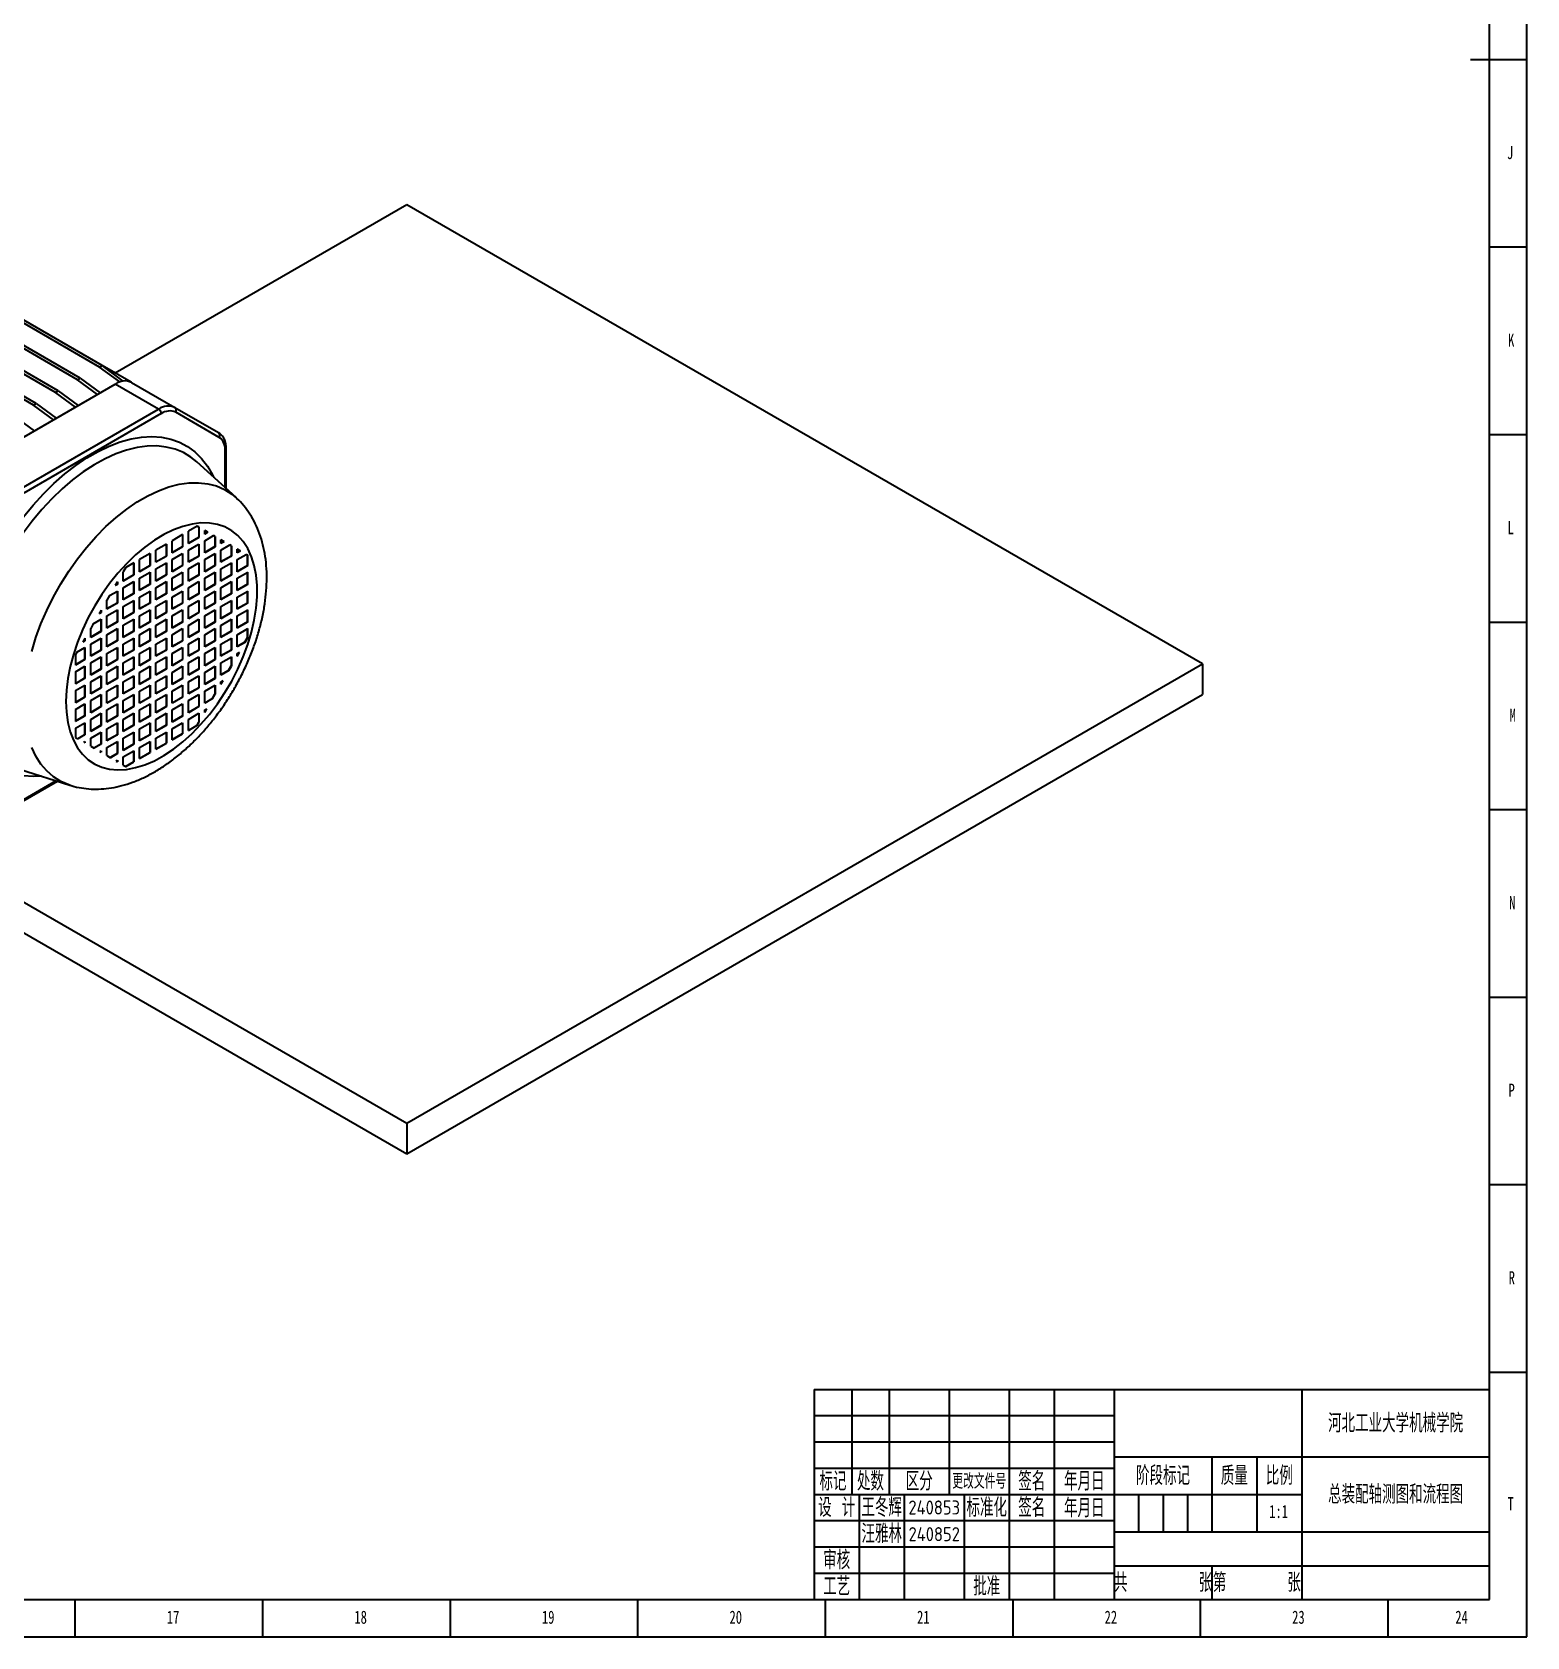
# Model space of a CAD drawing. Header units: millimetres. Extents: x 0 to 1189, y 0 to 841.
# Drawn here: x 790.5 to 1189, y 0 to 427.9 of the extents above; entities that cross this region are included whole.
import ezdxf

# ---------------------------------------------------------------- set-up
doc = ezdxf.new("R2010")
doc.units = ezdxf.units.MM
for name, color, linetype in [('10', 7, 'Continuous'), ('5', 7, 'Continuous'), ('SLD-0', 7, 'Continuous')]:
    doc.layers.add(name, color=color, linetype=linetype)
doc.styles.add('CFST', font='gbenor.shx', dxfattribs={"height": 5, "bigfont": 'gbcbig.shx'})
doc.styles.add('SLDTEXTSTYLE5', font='TXT', dxfattribs={"width": 0.7})

msp = doc.modelspace()

# ---------------------------------------------------------------- linework, layer by layer
at = {"color": 7, "linetype": 'Continuous', "lineweight": 25}
for p, q in [((890.43, 381.86), (812.67, 336.97)), ((1102.56, 259.4), (890.43, 381.86)), ((802.63, 335.18), (767.93, 355.21)), ((803.34, 335.59), (768.64, 355.62)), ((808.49, 338.56), (773.79, 358.59)), ((809.2, 338.97), (774.3, 359.12)), ((796.76, 331.79), (762.07, 351.82)), ((797.48, 332.21), (762.78, 352.24)), ((790.9, 328.41), (756.2, 348.44)), ((791.62, 328.82), (756.92, 348.85)), ((808.49, 338.56), (809.2, 338.97)), ((813.86, 334.59), (808.49, 338.56)), ((814.81, 334.83), (809.2, 338.97)), ((816.91, 334.52), (809.22, 338.96)), ((776, 312.87), (812.68, 334.04)), ((802.63, 335.18), (803.34, 335.59)), ((807.9, 331.28), (802.63, 335.18)), ((803.34, 335.59), (808.61, 331.69)), ((824.24, 327.36), (812.68, 334.04)), ((817.01, 334.47), (828.57, 327.79)), ((796.76, 331.79), (797.48, 332.21)), ((802.03, 327.89), (796.76, 331.79)), ((797.48, 332.21), (802.75, 328.31)), ((785.76, 325.44), (791.03, 321.54)), ((787.57, 306.19), (824.24, 327.36)), ((824.95, 326.14), (788.28, 304.97)), ((790.9, 328.41), (791.62, 328.82)), ((796.17, 324.51), (790.9, 328.41)), ((791.62, 328.82), (796.89, 324.92)), ((828.57, 327.79), (840.17, 321.09)), ((840.38, 319.82), (828.78, 326.52)), ((842.26, 306.12), (842.26, 316.72)), ((844.86, 303.75), (834.39, 313.28)), ((841.97, 306.39), (841.97, 316.31)), ((834.54, 296.14), (832.17, 294.78)), ((834.98, 295.89), (834.54, 296.14)), ((834.91, 295.93), (834.54, 296.14)), ((834.91, 295.93), (834.91, 293.19)), ((834.98, 295.89), (834.91, 295.93)), ((834.98, 295.89), (834.98, 293.15)), ((826.3, 291.38), (823.49, 289.76)), ((826.22, 291.34), (826.22, 288.18)), ((826.3, 291.38), (826.3, 288.14)), ((830.64, 293.89), (827.83, 292.27)), ((827.83, 289.02), (827.83, 292.27)), ((830.57, 293.85), (830.57, 290.69)), ((830.64, 293.89), (830.64, 290.65)), ((832.17, 291.53), (832.17, 294.78)), ((832.17, 291.61), (834.91, 293.19)), ((834.98, 293.15), (832.17, 291.53)), ((832.17, 289.76), (834.98, 291.38)), ((834.91, 293.19), (834.98, 293.15)), ((834.91, 291.34), (834.91, 288.18)), ((834.98, 291.38), (834.98, 288.14)), ((837.35, 294.52), (836.51, 295.01)), ((836.51, 294.04), (836.51, 295.01)), ((837.28, 294.56), (836.51, 295.01)), ((836.51, 294.12), (837.28, 294.56)), ((837.35, 294.52), (836.51, 294.04)), ((836.51, 292.27), (838.88, 293.64)), ((836.51, 289.02), (836.51, 292.27)), ((837.35, 294.52), (837.28, 294.56)), ((839.32, 293.38), (838.88, 293.64)), ((839.25, 293.42), (838.88, 293.64)), ((839.25, 293.42), (839.25, 290.69)), ((839.32, 293.38), (839.25, 293.42)), ((839.32, 293.38), (839.32, 290.65)), ((841.69, 292.01), (840.86, 292.5)), ((840.86, 291.53), (840.86, 292.5)), ((841.62, 292.06), (840.86, 292.5)), ((841.62, 292.06), (840.86, 291.61)), ((841.69, 292.01), (840.86, 291.53)), ((840.86, 289.76), (843.23, 291.13)), ((841.69, 292.01), (841.62, 292.06)), ((843.67, 290.88), (843.23, 291.13)), ((843.59, 290.92), (843.23, 291.13)), ((821.95, 288.88), (819.14, 287.26)), ((819.14, 284.01), (819.14, 287.26)), ((821.88, 288.84), (821.88, 285.67)), ((821.95, 288.88), (821.95, 285.63)), ((823.49, 286.52), (823.49, 289.76)), ((823.49, 286.6), (826.22, 288.18)), ((826.3, 288.14), (823.49, 286.52)), ((826.22, 288.18), (826.3, 288.14)), ((827.83, 289.11), (830.57, 290.69)), ((830.64, 290.65), (827.83, 289.02)), ((827.83, 287.26), (830.64, 288.88)), ((827.83, 284.01), (827.83, 287.26)), ((830.57, 290.69), (830.64, 290.65)), ((830.57, 288.84), (830.57, 285.67)), ((830.64, 288.88), (830.64, 285.63)), ((832.17, 286.52), (832.17, 289.76)), ((834.91, 288.18), (832.17, 286.6)), ((834.98, 288.14), (832.17, 286.52)), ((834.91, 288.18), (834.98, 288.14)), ((839.25, 290.69), (836.51, 289.11)), ((839.32, 290.65), (836.51, 289.02)), ((836.51, 287.25), (839.32, 288.88)), ((836.51, 284.01), (836.51, 287.25)), ((839.25, 290.69), (839.32, 290.65)), ((839.25, 288.84), (839.25, 285.67)), ((839.32, 288.88), (839.32, 285.63)), ((840.86, 286.52), (840.86, 289.76)), ((843.59, 288.18), (840.86, 286.6)), ((843.67, 288.14), (840.86, 286.52)), ((843.59, 290.92), (843.59, 288.18)), ((843.67, 290.88), (843.59, 290.92)), ((843.59, 288.18), (843.67, 288.14)), ((843.67, 290.88), (843.67, 288.14)), ((846.04, 289.51), (845.2, 289.99)), ((845.2, 289.02), (845.2, 289.99)), ((845.97, 289.55), (845.2, 289.99)), ((845.97, 289.55), (845.2, 289.1)), ((846.04, 289.51), (845.2, 289.02)), ((845.2, 287.25), (847.57, 288.62)), ((845.2, 284.01), (845.2, 287.25)), ((846.04, 289.51), (845.97, 289.55)), ((848.01, 288.37), (847.57, 288.62)), ((847.94, 288.41), (847.57, 288.62)), ((847.94, 285.67), (847.94, 288.41)), ((847.94, 288.41), (848.01, 288.37)), ((848.01, 285.63), (848.01, 288.37)), ((815.5, 285.15), (814.8, 283.95)), ((814.8, 281.5), (814.8, 283.95)), ((814.8, 281.59), (817.54, 283.17)), ((817.61, 283.13), (814.8, 281.5)), ((817.61, 286.37), (815.5, 285.15)), ((817.54, 286.33), (817.54, 283.17)), ((817.54, 283.17), (817.61, 283.13)), ((817.61, 286.37), (817.61, 283.13)), ((819.14, 284.09), (821.88, 285.67)), ((821.95, 285.63), (819.14, 284.01)), ((819.14, 282.24), (821.95, 283.86)), ((821.88, 285.67), (821.95, 285.63)), ((821.88, 283.82), (821.88, 280.66)), ((821.95, 283.86), (821.95, 280.62)), ((823.49, 284.75), (826.3, 286.37)), ((823.49, 281.5), (823.49, 284.75)), ((826.22, 283.17), (823.49, 281.59)), ((826.3, 283.13), (823.49, 281.5)), ((826.22, 286.33), (826.22, 283.17)), ((826.22, 283.17), (826.3, 283.13)), ((826.3, 286.37), (826.3, 283.13)), ((830.57, 285.67), (827.83, 284.09)), ((830.64, 285.63), (827.83, 284.01)), ((827.83, 282.24), (830.64, 283.86)), ((830.57, 285.67), (830.64, 285.63)), ((830.57, 283.82), (830.57, 280.66)), ((830.64, 283.86), (830.64, 280.62)), ((832.17, 284.75), (834.98, 286.37)), ((832.17, 281.5), (832.17, 284.75)), ((834.91, 283.17), (832.17, 281.58)), ((834.98, 283.12), (832.17, 281.5)), ((834.91, 286.33), (834.91, 283.17)), ((834.91, 283.17), (834.98, 283.12)), ((834.98, 286.37), (834.98, 283.12)), ((839.25, 285.67), (836.51, 284.09)), ((839.32, 285.63), (836.51, 284.01)), ((836.51, 282.24), (839.32, 283.86)), ((839.25, 285.67), (839.32, 285.63)), ((839.25, 283.82), (839.25, 280.66)), ((839.32, 283.86), (839.32, 280.62)), ((840.86, 284.75), (843.67, 286.37)), ((840.86, 281.5), (840.86, 284.75)), ((843.59, 283.16), (840.86, 281.58)), ((843.67, 283.12), (840.86, 281.5)), ((843.59, 286.33), (843.59, 283.16)), ((843.59, 283.16), (843.67, 283.12)), ((843.67, 286.37), (843.67, 283.12)), ((847.94, 285.67), (845.2, 284.09)), ((848.01, 285.63), (845.2, 284.01)), ((845.2, 282.24), (848.01, 283.86)), ((848.01, 285.63), (847.94, 285.67)), ((847.94, 280.66), (847.94, 283.82)), ((848.01, 280.62), (848.01, 283.86)), ((811.15, 277.63), (813.27, 278.85)), ((813.27, 281.29), (812.69, 280.28)), ((813.27, 280.62), (812.69, 280.28)), ((812.76, 280.41), (813.2, 280.66)), ((813.2, 281.17), (813.2, 280.66)), ((813.2, 280.66), (813.27, 280.62)), ((813.2, 278.81), (813.2, 275.65)), ((813.27, 281.29), (813.27, 280.62)), ((813.27, 278.85), (813.27, 275.6)), ((814.8, 279.73), (817.61, 281.36)), ((814.8, 276.49), (814.8, 279.73)), ((817.54, 278.15), (814.8, 276.57)), ((817.54, 281.32), (817.54, 278.15)), ((817.54, 278.15), (817.61, 278.11)), ((817.61, 281.36), (817.61, 278.11)), ((819.14, 279), (819.14, 282.24)), ((821.88, 280.66), (819.14, 279.08)), ((821.95, 280.62), (819.14, 279)), ((819.14, 277.23), (821.95, 278.85)), ((821.88, 280.66), (821.95, 280.62)), ((821.88, 278.81), (821.88, 275.64)), ((821.95, 278.85), (821.95, 275.6)), ((823.49, 279.73), (826.3, 281.36)), ((823.49, 276.49), (823.49, 279.73)), ((826.22, 278.15), (823.49, 276.57)), ((826.22, 281.31), (826.22, 278.15)), ((826.22, 278.15), (826.3, 278.11)), ((826.3, 281.36), (826.3, 278.11)), ((827.83, 279), (827.83, 282.24)), ((830.57, 280.66), (827.83, 279.08)), ((830.64, 280.62), (827.83, 279)), ((827.83, 277.23), (830.64, 278.85)), ((830.57, 280.66), (830.64, 280.62)), ((830.57, 278.81), (830.57, 275.64)), ((830.64, 278.85), (830.64, 275.6)), ((832.17, 279.73), (834.98, 281.35)), ((832.17, 276.49), (832.17, 279.73)), ((834.91, 278.15), (832.17, 276.57)), ((834.91, 281.31), (834.91, 278.15)), ((834.91, 278.15), (834.98, 278.11)), ((834.98, 281.35), (834.98, 278.11)), ((836.51, 278.99), (836.51, 282.24)), ((839.25, 280.66), (836.51, 279.08)), ((839.32, 280.62), (836.51, 278.99)), ((836.51, 277.23), (839.32, 278.85)), ((839.25, 280.66), (839.32, 280.62)), ((839.25, 278.81), (839.25, 275.64)), ((839.32, 278.85), (839.32, 275.6)), ((840.86, 279.73), (843.67, 281.35)), ((840.86, 276.49), (840.86, 279.73)), ((843.59, 278.15), (840.86, 276.57)), ((843.59, 281.31), (843.59, 278.15)), ((843.59, 278.15), (843.67, 278.11)), ((843.67, 281.35), (843.67, 278.11)), ((845.2, 278.99), (845.2, 282.24)), ((847.94, 280.66), (845.2, 279.08)), ((848.01, 280.62), (845.2, 278.99)), ((845.2, 277.22), (848.01, 278.85)), ((848.01, 280.62), (847.94, 280.66)), ((847.94, 275.64), (847.94, 278.81)), ((848.01, 275.6), (848.01, 278.85)), ((811.15, 277.63), (810.46, 276.42)), ((810.46, 273.98), (810.46, 276.42)), ((813.2, 275.65), (810.46, 274.06)), ((813.27, 275.6), (810.46, 273.98)), ((813.2, 275.65), (813.27, 275.6)), ((817.61, 278.11), (814.8, 276.49)), ((814.8, 274.72), (817.61, 276.34)), ((814.8, 271.48), (814.8, 274.72)), ((817.54, 276.3), (817.54, 273.14)), ((817.61, 276.34), (817.61, 273.1)), ((819.14, 273.98), (819.14, 277.23)), ((821.88, 275.64), (819.14, 274.06)), ((821.95, 275.6), (819.14, 273.98)), ((821.88, 275.64), (821.95, 275.6)), ((826.3, 278.11), (823.49, 276.49)), ((823.49, 274.72), (826.3, 276.34)), ((823.49, 271.47), (823.49, 274.72)), ((826.22, 276.3), (826.22, 273.14)), ((826.3, 276.34), (826.3, 273.1)), ((827.83, 273.98), (827.83, 277.23)), ((830.57, 275.64), (827.83, 274.06)), ((830.64, 275.6), (827.83, 273.98)), ((830.57, 275.64), (830.64, 275.6)), ((834.98, 278.11), (832.17, 276.49)), ((832.17, 274.72), (834.98, 276.34)), ((832.17, 271.47), (832.17, 274.72)), ((834.91, 276.3), (834.91, 273.14)), ((834.98, 276.34), (834.98, 273.1)), ((836.51, 273.98), (836.51, 277.23)), ((839.25, 275.64), (836.51, 274.06)), ((839.32, 275.6), (836.51, 273.98)), ((839.25, 275.64), (839.32, 275.6)), ((843.67, 278.11), (840.86, 276.49)), ((840.86, 274.72), (843.67, 276.34)), ((840.86, 271.47), (840.86, 274.72)), ((843.59, 276.3), (843.59, 273.14)), ((843.67, 276.34), (843.67, 273.09)), ((845.2, 273.98), (845.2, 277.22)), ((847.94, 275.64), (845.2, 274.06)), ((848.01, 275.6), (845.2, 273.98)), ((848.01, 275.6), (847.94, 275.64)), ((806.81, 270.11), (806.12, 268.9)), ((806.81, 270.11), (808.93, 271.33)), ((808.93, 273.77), (808.34, 272.76)), ((808.93, 273.1), (808.34, 272.76)), ((808.85, 273.14), (808.41, 272.88)), ((808.85, 273.65), (808.85, 273.14)), ((808.85, 273.14), (808.93, 273.1)), ((808.85, 271.29), (808.85, 268.12)), ((808.93, 273.77), (808.93, 273.1)), ((808.93, 271.33), (808.93, 268.08)), ((810.46, 272.21), (813.27, 273.84)), ((810.46, 268.97), (810.46, 272.21)), ((813.2, 270.63), (810.46, 269.05)), ((813.27, 270.59), (810.46, 268.97)), ((813.2, 273.79), (813.2, 270.63)), ((813.2, 270.63), (813.27, 270.59)), ((813.27, 273.84), (813.27, 270.59)), ((817.54, 273.14), (814.8, 271.56)), ((817.61, 273.1), (814.8, 271.48)), ((814.8, 269.71), (817.61, 271.33)), ((814.8, 266.46), (814.8, 269.71)), ((817.54, 273.14), (817.61, 273.1)), ((817.54, 271.29), (817.54, 268.12)), ((817.61, 271.33), (817.61, 268.08)), ((819.14, 272.21), (821.95, 273.83)), ((819.14, 268.97), (819.14, 272.21)), ((821.88, 270.63), (819.14, 269.05)), ((821.95, 270.59), (819.14, 268.97)), ((821.88, 273.79), (821.88, 270.63)), ((821.88, 270.63), (821.95, 270.59)), ((821.95, 273.83), (821.95, 270.59)), ((826.22, 273.14), (823.49, 271.56)), ((826.3, 273.1), (823.49, 271.47)), ((823.49, 269.7), (826.3, 271.33)), ((823.49, 266.46), (823.49, 269.7)), ((826.22, 273.14), (826.3, 273.1)), ((826.22, 271.29), (826.22, 268.12)), ((826.3, 271.33), (826.3, 268.08)), ((827.83, 272.21), (830.64, 273.83)), ((827.83, 268.97), (827.83, 272.21)), ((830.57, 270.63), (827.83, 269.05)), ((830.64, 270.59), (827.83, 268.97)), ((830.57, 273.79), (830.57, 270.63)), ((830.57, 270.63), (830.64, 270.59)), ((830.64, 273.83), (830.64, 270.59)), ((834.91, 273.14), (832.17, 271.56)), ((834.98, 273.1), (832.17, 271.47)), ((832.17, 269.7), (834.98, 271.33)), ((832.17, 266.46), (832.17, 269.7)), ((834.91, 273.14), (834.98, 273.1)), ((834.91, 271.28), (834.91, 268.12)), ((834.98, 271.33), (834.98, 268.08)), ((836.51, 272.21), (839.32, 273.83)), ((836.51, 268.97), (836.51, 272.21)), ((839.25, 270.63), (836.51, 269.05)), ((839.32, 270.59), (836.51, 268.97)), ((839.25, 273.79), (839.25, 270.63)), ((839.25, 270.63), (839.32, 270.59)), ((839.32, 273.83), (839.32, 270.59)), ((843.59, 273.14), (840.86, 271.55)), ((843.67, 273.09), (840.86, 271.47)), ((840.86, 269.7), (843.67, 271.32)), ((840.86, 266.46), (840.86, 269.7)), ((843.59, 273.14), (843.67, 273.09)), ((843.59, 271.28), (843.59, 268.12)), ((843.67, 271.32), (843.67, 268.08)), ((845.2, 272.21), (848.01, 273.83)), ((845.2, 268.96), (845.2, 272.21)), ((847.94, 270.63), (845.2, 269.05)), ((848.01, 270.59), (845.2, 268.96)), ((847.94, 270.63), (847.94, 273.79)), ((848.01, 270.59), (847.94, 270.63)), ((848.01, 270.59), (848.01, 273.83)), ((804.58, 266.25), (804, 265.24)), ((804.58, 265.58), (804, 265.24)), ((804.51, 265.62), (804.07, 265.36)), ((804.51, 266.13), (804.51, 265.62)), ((804.51, 265.62), (804.58, 265.58)), ((804.58, 266.25), (804.58, 265.58)), ((806.12, 266.46), (806.12, 268.9)), ((808.85, 268.12), (806.12, 266.54)), ((808.93, 268.08), (806.12, 266.46)), ((806.12, 264.69), (808.93, 266.31)), ((808.85, 268.12), (808.93, 268.08)), ((808.85, 266.27), (808.85, 263.11)), ((808.93, 266.31), (808.93, 263.07)), ((810.46, 267.2), (813.27, 268.82)), ((810.46, 263.95), (810.46, 267.2)), ((813.2, 265.62), (810.46, 264.04)), ((813.27, 265.58), (810.46, 263.95)), ((813.2, 268.78), (813.2, 265.62)), ((813.2, 265.62), (813.27, 265.58)), ((813.27, 268.82), (813.27, 265.58)), ((817.54, 268.12), (814.8, 266.54)), ((817.61, 268.08), (814.8, 266.46)), ((814.8, 264.69), (817.61, 266.31)), ((817.54, 268.12), (817.61, 268.08)), ((817.54, 266.27), (817.54, 263.11)), ((817.61, 266.31), (817.61, 263.07)), ((819.14, 267.2), (821.95, 268.82)), ((819.14, 263.95), (819.14, 267.2)), ((821.88, 265.62), (819.14, 264.03)), ((821.95, 265.57), (819.14, 263.95)), ((821.88, 268.78), (821.88, 265.62)), ((821.88, 265.62), (821.95, 265.57)), ((821.95, 268.82), (821.95, 265.57)), ((826.22, 268.12), (823.49, 266.54)), ((826.3, 268.08), (823.49, 266.46)), ((823.49, 264.69), (826.3, 266.31)), ((826.22, 268.12), (826.3, 268.08)), ((826.22, 266.27), (826.22, 263.11)), ((826.3, 266.31), (826.3, 263.07)), ((827.83, 267.2), (830.64, 268.82)), ((827.83, 263.95), (827.83, 267.2)), ((830.57, 265.61), (827.83, 264.03)), ((830.64, 265.57), (827.83, 263.95)), ((830.57, 268.78), (830.57, 265.61)), ((830.57, 265.61), (830.64, 265.57)), ((830.64, 268.82), (830.64, 265.57)), ((834.91, 268.12), (832.17, 266.54)), ((834.98, 268.08), (832.17, 266.46)), ((832.17, 264.69), (834.98, 266.31)), ((834.91, 268.12), (834.98, 268.08)), ((834.91, 266.27), (834.91, 263.11)), ((834.98, 266.31), (834.98, 263.07)), ((836.51, 267.2), (839.32, 268.82)), ((836.51, 263.95), (836.51, 267.2)), ((839.25, 265.61), (836.51, 264.03)), ((839.32, 265.57), (836.51, 263.95)), ((839.25, 268.78), (839.25, 265.61)), ((839.25, 265.61), (839.32, 265.57)), ((839.32, 268.82), (839.32, 265.57)), ((843.59, 268.12), (840.86, 266.54)), ((843.67, 268.08), (840.86, 266.46)), ((840.86, 264.69), (843.67, 266.31)), ((843.59, 268.12), (843.67, 268.08)), ((843.59, 266.27), (843.59, 263.11)), ((843.67, 266.31), (843.67, 263.07)), ((845.2, 267.2), (848.01, 268.82)), ((845.2, 263.95), (845.2, 267.2)), ((847.24, 265.21), (847.94, 266.42)), ((847.31, 265.17), (848.01, 266.37)), ((847.94, 266.42), (847.94, 268.78)), ((847.94, 266.42), (848.01, 266.37)), ((848.01, 266.37), (848.01, 268.82)), ((802.47, 262.59), (802.03, 261.82)), ((802.03, 261.82), (802.03, 259.09)), ((802.47, 262.59), (804.58, 263.81)), ((804.51, 263.77), (804.51, 260.6)), ((804.58, 263.81), (804.58, 260.56)), ((806.12, 261.45), (806.12, 264.69)), ((808.85, 263.11), (806.12, 261.53)), ((808.93, 263.07), (806.12, 261.45)), ((806.12, 259.68), (808.93, 261.3)), ((808.85, 263.11), (808.93, 263.07)), ((808.85, 261.26), (808.85, 258.1)), ((808.93, 261.3), (808.93, 258.05)), ((810.46, 262.18), (813.27, 263.81)), ((810.46, 258.94), (810.46, 262.18)), ((813.2, 263.77), (813.2, 260.6)), ((813.27, 263.81), (813.27, 260.56)), ((814.8, 261.45), (814.8, 264.69)), ((817.54, 263.11), (814.8, 261.53)), ((817.61, 263.07), (814.8, 261.45)), ((814.8, 259.68), (817.61, 261.3)), ((817.54, 263.11), (817.61, 263.07)), ((817.54, 261.26), (817.54, 258.09)), ((817.61, 261.3), (817.61, 258.05)), ((819.14, 262.18), (821.95, 263.81)), ((819.14, 258.94), (819.14, 262.18)), ((821.88, 263.76), (821.88, 260.6)), ((821.95, 263.81), (821.95, 260.56)), ((823.49, 261.45), (823.49, 264.69)), ((826.22, 263.11), (823.49, 261.53)), ((826.3, 263.07), (823.49, 261.45)), ((823.49, 259.68), (826.3, 261.3)), ((826.22, 263.11), (826.3, 263.07)), ((826.22, 261.26), (826.22, 258.09)), ((826.3, 261.3), (826.3, 258.05)), ((827.83, 262.18), (830.64, 263.8)), ((827.83, 258.94), (827.83, 262.18)), ((830.57, 263.76), (830.57, 260.6)), ((830.64, 263.8), (830.64, 260.56)), ((832.17, 261.44), (832.17, 264.69)), ((834.91, 263.11), (832.17, 261.53)), ((834.98, 263.07), (832.17, 261.44)), ((832.17, 259.67), (834.98, 261.3)), ((834.91, 263.11), (834.98, 263.07)), ((834.91, 261.26), (834.91, 258.09)), ((834.98, 261.3), (834.98, 258.05)), ((836.51, 262.18), (839.32, 263.8)), ((836.51, 258.94), (836.51, 262.18)), ((839.25, 263.76), (839.25, 260.6)), ((839.32, 263.8), (839.32, 260.56)), ((840.86, 261.44), (840.86, 264.69)), ((843.59, 263.11), (840.86, 261.53)), ((843.67, 263.07), (840.86, 261.44)), ((840.86, 259.67), (843.67, 261.3)), ((843.59, 263.11), (843.67, 263.07)), ((843.59, 261.25), (843.59, 258.89)), ((843.67, 261.3), (843.67, 258.85)), ((847.24, 265.21), (845.2, 264.03)), ((847.31, 265.17), (845.2, 263.95)), ((845.2, 262.18), (845.78, 262.52)), ((845.2, 261.51), (845.78, 262.52)), ((845.2, 261.67), (845.64, 262.43)), ((845.2, 261.51), (845.2, 262.18)), ((847.31, 265.17), (847.24, 265.21)), ((678.29, 259.4), (890.43, 136.94)), ((804.51, 260.6), (802.03, 259.17)), ((804.58, 260.56), (802.03, 259.09)), ((802.03, 257.32), (804.58, 258.79)), ((802.03, 257.32), (802.03, 254.07)), ((804.51, 260.6), (804.58, 260.56)), ((804.51, 258.75), (804.51, 255.59)), ((804.58, 258.79), (804.58, 255.55)), ((806.12, 256.43), (806.12, 259.68)), ((808.85, 258.1), (806.12, 256.51)), ((808.93, 258.05), (806.12, 256.43)), ((808.85, 258.1), (808.93, 258.05)), ((813.2, 260.6), (810.46, 259.02)), ((813.27, 260.56), (810.46, 258.94)), ((810.46, 257.17), (813.27, 258.79)), ((810.46, 253.92), (810.46, 257.17)), ((813.2, 260.6), (813.27, 260.56)), ((813.2, 258.75), (813.2, 255.59)), ((813.27, 258.79), (813.27, 255.55)), ((814.8, 256.43), (814.8, 259.68)), ((817.54, 258.09), (814.8, 256.51)), ((817.61, 258.05), (814.8, 256.43)), ((817.54, 258.09), (817.61, 258.05)), ((821.88, 260.6), (819.14, 259.02)), ((821.95, 260.56), (819.14, 258.94)), ((819.14, 257.17), (821.95, 258.79)), ((819.14, 253.92), (819.14, 257.17)), ((821.88, 260.6), (821.95, 260.56)), ((821.88, 258.75), (821.88, 255.59)), ((821.95, 258.79), (821.95, 255.55)), ((823.49, 256.43), (823.49, 259.68)), ((826.22, 258.09), (823.49, 256.51)), ((826.3, 258.05), (823.49, 256.43)), ((826.22, 258.09), (826.3, 258.05)), ((830.57, 260.6), (827.83, 259.02)), ((830.64, 260.56), (827.83, 258.94)), ((827.83, 257.17), (830.64, 258.79)), ((827.83, 253.92), (827.83, 257.17)), ((830.57, 260.6), (830.64, 260.56)), ((830.57, 258.75), (830.57, 255.59)), ((830.64, 258.79), (830.64, 255.54)), ((832.17, 256.43), (832.17, 259.67)), ((834.91, 258.09), (832.17, 256.51)), ((834.98, 258.05), (832.17, 256.43)), ((834.91, 258.09), (834.98, 258.05)), ((839.25, 260.6), (836.51, 259.02)), ((839.32, 260.56), (836.51, 258.94)), ((836.51, 257.17), (839.32, 258.79)), ((836.51, 253.92), (836.51, 257.17)), ((839.25, 260.6), (839.32, 260.56)), ((839.25, 258.75), (839.25, 255.58)), ((839.32, 258.79), (839.32, 255.54)), ((840.86, 256.43), (840.86, 259.67)), ((842.9, 257.69), (840.86, 256.51)), ((842.97, 257.65), (840.86, 256.43)), ((842.9, 257.69), (843.59, 258.89)), ((842.97, 257.65), (842.9, 257.69)), ((842.97, 257.65), (843.67, 258.85)), ((843.59, 258.89), (843.67, 258.85)), ((890.43, 136.94), (1102.56, 259.4)), ((1102.56, 259.4), (1102.56, 251.23)), ((804.51, 255.59), (802.03, 254.15)), ((804.58, 255.55), (802.03, 254.07)), ((802.03, 252.3), (804.58, 253.78)), ((804.51, 255.59), (804.58, 255.55)), ((804.51, 253.74), (804.51, 250.57)), ((804.58, 253.78), (804.58, 250.53)), ((806.12, 254.66), (808.93, 256.28)), ((806.12, 251.42), (806.12, 254.66)), ((808.85, 253.08), (806.12, 251.5)), ((808.93, 253.04), (806.12, 251.42)), ((808.85, 256.24), (808.85, 253.08)), ((808.85, 253.08), (808.93, 253.04)), ((808.93, 256.28), (808.93, 253.04)), ((813.2, 255.59), (810.46, 254.01)), ((813.27, 255.55), (810.46, 253.92)), ((810.46, 252.15), (813.27, 253.78)), ((813.2, 255.59), (813.27, 255.55)), ((813.2, 253.74), (813.2, 250.57)), ((813.27, 253.78), (813.27, 250.53)), ((814.8, 254.66), (817.61, 256.28)), ((814.8, 251.42), (814.8, 254.66)), ((817.54, 253.08), (814.8, 251.5)), ((817.61, 253.04), (814.8, 251.42)), ((817.54, 256.24), (817.54, 253.08)), ((817.54, 253.08), (817.61, 253.04)), ((817.61, 256.28), (817.61, 253.04)), ((821.88, 255.59), (819.14, 254.01)), ((821.95, 255.55), (819.14, 253.92)), ((819.14, 252.15), (821.95, 253.78)), ((821.88, 255.59), (821.95, 255.55)), ((821.88, 253.74), (821.88, 250.57)), ((821.95, 253.78), (821.95, 250.53)), ((823.49, 254.66), (826.3, 256.28)), ((823.49, 251.42), (823.49, 254.66)), ((826.22, 253.08), (823.49, 251.5)), ((826.3, 253.04), (823.49, 251.42)), ((826.22, 256.24), (826.22, 253.08)), ((826.22, 253.08), (826.3, 253.04)), ((826.3, 256.28), (826.3, 253.04)), ((830.57, 255.59), (827.83, 254)), ((830.64, 255.54), (827.83, 253.92)), ((827.83, 252.15), (830.64, 253.78)), ((830.57, 255.59), (830.64, 255.54)), ((830.57, 253.73), (830.57, 250.57)), ((830.64, 253.78), (830.64, 250.53)), ((832.17, 254.66), (834.98, 256.28)), ((832.17, 251.42), (832.17, 254.66)), ((834.91, 253.08), (832.17, 251.5)), ((834.98, 253.04), (832.17, 251.42)), ((834.91, 256.24), (834.91, 253.08)), ((834.91, 253.08), (834.98, 253.04)), ((834.98, 256.28), (834.98, 253.04)), ((839.25, 255.58), (836.51, 254)), ((839.32, 255.54), (836.51, 253.92)), ((836.51, 252.15), (839.32, 253.77)), ((839.25, 255.58), (839.32, 255.54)), ((839.25, 253.73), (839.25, 251.37)), ((839.32, 253.77), (839.32, 251.33)), ((840.86, 254.66), (841.44, 255)), ((840.86, 253.99), (841.44, 255)), ((840.86, 254.15), (841.3, 254.91)), ((840.86, 253.99), (840.86, 254.66)), ((678.29, 251.23), (890.43, 128.77)), ((802.03, 252.3), (802.03, 249.06)), ((804.51, 250.57), (802.03, 249.14)), ((804.58, 250.53), (802.03, 249.06)), ((802.03, 247.29), (804.58, 248.76)), ((804.51, 250.57), (804.58, 250.53)), ((804.51, 248.72), (804.51, 245.56)), ((804.58, 248.76), (804.58, 245.52)), ((806.12, 249.65), (808.93, 251.27)), ((806.12, 246.4), (806.12, 249.65)), ((808.85, 251.23), (808.85, 248.07)), ((808.93, 251.27), (808.93, 248.03)), ((810.46, 248.91), (810.46, 252.15)), ((813.2, 250.57), (810.46, 248.99)), ((813.27, 250.53), (810.46, 248.91)), ((810.46, 247.14), (813.27, 248.76)), ((813.2, 250.57), (813.27, 250.53)), ((813.2, 248.72), (813.2, 245.56)), ((813.27, 248.76), (813.27, 245.52)), ((814.8, 249.65), (817.61, 251.27)), ((814.8, 246.4), (814.8, 249.65)), ((817.54, 251.23), (817.54, 248.07)), ((817.61, 251.27), (817.61, 248.02)), ((819.14, 248.91), (819.14, 252.15)), ((821.88, 250.57), (819.14, 248.99)), ((821.95, 250.53), (819.14, 248.91)), ((819.14, 247.14), (821.95, 248.76)), ((821.88, 250.57), (821.95, 250.53)), ((821.88, 248.72), (821.88, 245.56)), ((821.95, 248.76), (821.95, 245.52)), ((823.49, 249.65), (826.3, 251.27)), ((823.49, 246.4), (823.49, 249.65)), ((826.22, 251.23), (826.22, 248.06)), ((826.3, 251.27), (826.3, 248.02)), ((827.83, 248.91), (827.83, 252.15)), ((830.57, 250.57), (827.83, 248.99)), ((830.64, 250.53), (827.83, 248.91)), ((827.83, 247.14), (830.64, 248.76)), ((830.57, 250.57), (830.64, 250.53)), ((830.57, 248.72), (830.57, 245.56)), ((830.64, 248.76), (830.64, 245.52)), ((832.17, 249.65), (834.98, 251.27)), ((832.17, 246.4), (832.17, 249.65)), ((834.91, 251.23), (834.91, 248.06)), ((834.98, 251.27), (834.98, 248.02)), ((836.51, 248.91), (836.51, 252.15)), ((838.56, 250.17), (836.51, 248.99)), ((838.63, 250.13), (836.51, 248.91)), ((838.56, 250.17), (839.25, 251.37)), ((838.63, 250.13), (838.56, 250.17)), ((838.63, 250.13), (839.32, 251.33)), ((839.25, 251.37), (839.32, 251.33)), ((890.43, 128.77), (1102.56, 251.23)), ((802.03, 247.29), (802.03, 244.04)), ((804.51, 245.56), (802.03, 244.13)), ((804.58, 245.52), (802.03, 244.04)), ((804.51, 245.56), (804.58, 245.52)), ((808.85, 248.07), (806.12, 246.48)), ((808.93, 248.03), (806.12, 246.4)), ((806.12, 244.63), (808.93, 246.26)), ((806.12, 241.39), (806.12, 244.63)), ((808.85, 248.07), (808.93, 248.03)), ((808.85, 246.21), (808.85, 243.05)), ((808.93, 246.26), (808.93, 243.01)), ((810.46, 243.9), (810.46, 247.14)), ((813.2, 245.56), (810.46, 243.98)), ((813.27, 245.52), (810.46, 243.9)), ((813.2, 245.56), (813.27, 245.52)), ((817.54, 248.07), (814.8, 246.48)), ((817.61, 248.02), (814.8, 246.4)), ((814.8, 244.63), (817.61, 246.25)), ((814.8, 241.39), (814.8, 244.63)), ((817.54, 248.07), (817.61, 248.02)), ((817.54, 246.21), (817.54, 243.05)), ((817.61, 246.25), (817.61, 243.01)), ((819.14, 243.89), (819.14, 247.14)), ((821.88, 245.56), (819.14, 243.98)), ((821.95, 245.52), (819.14, 243.89)), ((821.88, 245.56), (821.95, 245.52)), ((826.22, 248.06), (823.49, 246.48)), ((826.3, 248.02), (823.49, 246.4)), ((823.49, 244.63), (826.3, 246.25)), ((823.49, 241.39), (823.49, 244.63)), ((826.22, 248.06), (826.3, 248.02)), ((826.22, 246.21), (826.22, 243.05)), ((826.3, 246.25), (826.3, 243.01)), ((827.83, 243.89), (827.83, 247.14)), ((830.57, 245.56), (827.83, 243.98)), ((830.64, 245.52), (827.83, 243.89)), ((830.57, 245.56), (830.64, 245.52)), ((834.91, 248.06), (832.17, 246.48)), ((834.98, 248.02), (832.17, 246.4)), ((832.17, 244.63), (834.98, 246.25)), ((832.17, 241.68), (832.17, 244.63)), ((834.91, 248.06), (834.98, 248.02)), ((834.91, 246.21), (834.91, 243.85)), ((834.98, 246.25), (834.98, 243.81)), ((836.51, 247.14), (837.1, 247.47)), ((836.51, 246.47), (837.1, 247.47)), ((836.51, 246.63), (836.95, 247.39)), ((836.51, 246.47), (836.51, 247.14)), ((802.03, 242.27), (804.58, 243.75)), ((802.03, 242.27), (802.03, 239.83)), ((802.03, 239.83), (802.72, 239.43)), ((804.51, 240.54), (802.65, 239.47)), ((804.58, 240.5), (802.72, 239.43)), ((804.51, 243.71), (804.51, 240.54)), ((804.51, 240.54), (804.58, 240.5)), ((804.58, 243.75), (804.58, 240.5)), ((808.85, 243.05), (806.12, 241.47)), ((808.93, 243.01), (806.12, 241.39)), ((806.12, 239.62), (808.93, 241.24)), ((806.12, 237.47), (806.12, 239.62)), ((808.85, 243.05), (808.93, 243.01)), ((808.85, 241.2), (808.85, 238.04)), ((808.93, 241.24), (808.93, 238)), ((810.46, 242.13), (813.27, 243.75)), ((810.46, 238.88), (810.46, 242.13)), ((813.2, 240.54), (810.46, 238.96)), ((813.27, 240.5), (810.46, 238.88)), ((813.2, 243.71), (813.2, 240.54)), ((813.2, 240.54), (813.27, 240.5)), ((813.27, 243.75), (813.27, 240.5)), ((817.54, 243.05), (814.8, 241.47)), ((817.61, 243.01), (814.8, 241.39)), ((814.8, 239.62), (817.61, 241.24)), ((814.8, 236.37), (814.8, 239.62)), ((817.54, 243.05), (817.61, 243.01)), ((817.54, 241.2), (817.54, 238.04)), ((817.61, 241.24), (817.61, 238)), ((819.14, 242.12), (821.95, 243.75)), ((819.14, 238.88), (819.14, 242.12)), ((821.88, 240.54), (819.14, 238.96)), ((821.95, 240.5), (819.14, 238.88)), ((821.88, 243.71), (821.88, 240.54)), ((821.88, 240.54), (821.95, 240.5)), ((821.95, 243.75), (821.95, 240.5)), ((826.22, 243.05), (823.49, 241.47)), ((826.3, 243.01), (823.49, 241.39)), ((823.49, 239.62), (826.3, 241.24)), ((823.49, 236.67), (823.49, 239.62)), ((826.22, 243.05), (826.3, 243.01)), ((826.22, 241.2), (826.22, 238.33)), ((826.3, 241.24), (826.3, 238.29)), ((827.83, 242.12), (830.64, 243.75)), ((827.83, 239.17), (827.83, 242.12)), ((827.83, 239.26), (830.57, 240.84)), ((827.83, 239.17), (830.64, 240.8)), ((830.57, 243.71), (830.57, 240.84)), ((830.57, 240.84), (830.64, 240.8)), ((830.64, 243.75), (830.64, 240.8)), ((832.17, 241.76), (834.47, 243.09)), ((832.17, 241.68), (834.54, 243.05)), ((834.47, 243.09), (834.91, 243.85)), ((834.47, 243.09), (834.54, 243.05)), ((834.54, 243.05), (834.98, 243.81)), ((834.91, 243.85), (834.98, 243.81)), ((804.26, 238.55), (804.58, 238.73)), ((804.26, 238.55), (804.58, 238.36)), ((804.51, 238.69), (804.51, 238.4)), ((804.58, 238.73), (804.58, 238.36)), ((806.12, 237.47), (807.07, 236.92)), ((808.85, 238.04), (807, 236.96)), ((808.93, 238), (807.07, 236.92)), ((808.6, 236.04), (808.93, 236.23)), ((808.6, 236.04), (808.93, 235.85)), ((808.85, 238.04), (808.93, 238)), ((808.85, 236.19), (808.85, 235.89)), ((808.93, 236.23), (808.93, 235.85)), ((810.46, 237.11), (813.27, 238.73)), ((810.46, 234.96), (810.46, 237.11)), ((813.2, 235.53), (811.34, 234.46)), ((813.27, 235.49), (811.41, 234.41)), ((813.2, 238.69), (813.2, 235.53)), ((813.2, 235.53), (813.27, 235.49)), ((813.27, 238.73), (813.27, 235.49)), ((817.54, 238.04), (814.8, 236.45)), ((817.61, 238), (814.8, 236.37)), ((814.8, 234.6), (817.61, 236.23)), ((817.54, 238.04), (817.61, 238)), ((817.54, 236.18), (817.54, 233.32)), ((817.61, 236.23), (817.61, 233.28)), ((819.14, 237.11), (821.95, 238.73)), ((819.14, 234.16), (819.14, 237.11)), ((819.14, 234.24), (821.88, 235.82)), ((819.14, 234.16), (821.95, 235.78)), ((821.88, 238.69), (821.88, 235.82)), ((821.88, 235.82), (821.95, 235.78)), ((821.95, 238.73), (821.95, 235.78)), ((823.49, 236.75), (826.22, 238.33)), ((823.49, 236.67), (826.3, 238.29)), ((826.22, 238.33), (826.3, 238.29)), ((787.11, 231.39), (800.6, 227.08)), ((810.46, 234.96), (811.41, 234.41)), ((812.94, 233.53), (813.27, 233.72)), ((812.94, 233.53), (813.27, 233.34)), ((813.2, 233.68), (813.2, 233.38)), ((813.27, 233.72), (813.27, 233.34)), ((814.8, 232.46), (814.8, 234.6)), ((814.8, 232.46), (815.5, 232.05)), ((815.42, 232.1), (817.54, 233.32)), ((815.5, 232.05), (817.61, 233.28)), ((817.54, 233.32), (817.61, 233.28)), ((788.07, 222.86), (797.25, 228.15)), ((788.28, 223.31), (796.87, 228.28)), ((890.43, 136.94), (890.43, 128.77))]:
    msp.add_line(p, q, dxfattribs=at)
at = {"color": 7, "linetype": 'Continuous', "lineweight": 25, "flags": 128}
for points in [[(834.39, 313.28), (832.85, 314.52), (830.82, 315.74), (828.62, 316.65), (826.27, 317.25), (823.78, 317.53), (821.17, 317.48), (818.47, 317.12), (815.68, 316.43), (812.84, 315.44), (809.95, 314.13), (807.06, 312.53), (804.16, 310.64), (801.3, 308.49), (798.48, 306.08), (795.73, 303.43), (793.07, 300.56), (790.52, 297.5), (788.09, 294.26)], [(788.22, 298.61), (790.82, 301.78), (793.53, 304.77), (796.34, 307.53), (799.22, 310.06), (802.16, 312.34), (805.12, 314.34), (808.1, 316.06), (811.07, 317.49), (814, 318.6), (816.89, 319.4), (819.69, 319.87), (822.41, 320.02), (825.01, 319.85), (827.47, 319.34), (829.79, 318.52), (831.94, 317.38), (833.91, 315.94), (835.68, 314.19), (837.24, 312.17), (838.58, 309.87), (838.93, 309.15)], [(790.42, 262.77), (791.53, 266.42), (792.87, 270.07), (794.43, 273.7), (796.2, 277.28), (798.15, 280.77), (800.28, 284.15), (802.57, 287.39), (805, 290.47), (807.55, 293.36), (810.2, 296.04), (812.93, 298.49), (815.72, 300.68), (818.54, 302.6), (821.37, 304.23), (824.19, 305.57), (826.97, 306.59), (829.7, 307.3), (832.35, 307.68), (834.9, 307.73), (837.33, 307.46), (839.62, 306.86), (841.75, 305.94), (843.71, 304.71), (844.9, 303.72)], [(799.51, 249.37), (799.64, 246.51), (800.02, 243.83), (800.64, 241.35), (801.51, 239.09), (802.62, 237.08), (803.94, 235.34), (805.48, 233.88), (807.21, 232.73), (809.11, 231.89), (811.18, 231.37), (813.38, 231.17), (815.7, 231.3), (818.11, 231.76), (820.59, 232.53), (823.11, 233.62), (825.65, 235.02), (828.19, 236.7), (830.69, 238.66), (833.14, 240.87), (835.51, 243.31), (837.77, 245.95), (839.91, 248.78), (841.9, 251.76), (843.72, 254.86), (845.35, 258.05), (846.78, 261.31), (848, 264.59), (848.99, 267.86), (849.74, 271.1), (850.24, 274.27), (850.5, 277.34), (850.5, 280.28), (850.24, 283.05), (849.74, 285.64), (848.99, 288.01), (848, 290.15), (846.78, 292.03), (845.35, 293.62), (843.72, 294.93), (841.9, 295.93), (839.91, 296.61), (837.77, 296.97), (835.51, 297.01), (833.14, 296.71), (830.69, 296.09), (828.19, 295.16), (825.65, 293.91), (823.11, 292.37), (820.59, 290.55), (818.11, 288.47), (815.7, 286.14), (813.38, 283.59), (811.18, 280.85), (809.11, 277.95), (807.21, 274.9), (805.48, 271.75), (803.94, 268.53), (802.62, 265.25), (801.51, 261.97), (800.64, 258.71), (800.02, 255.5), (799.64, 252.38), (799.51, 249.37)], [(792.97, 229.52), (790.82, 229.43), (788.22, 229.61), (785.75, 230.11), (783.43, 230.93), (781.28, 232.07), (779.31, 233.51), (777.54, 235.26), (775.98, 237.28), (774.64, 239.58), (773.53, 242.13), (772.66, 244.92), (772.03, 247.92), (771.65, 251.11), (771.53, 254.47)], [(800.61, 227.08), (800.28, 227.19), (798.15, 228.11), (796.2, 229.34), (794.43, 230.88), (792.87, 232.71), (791.53, 234.81), (790.42, 237.17)]]:
    msp.add_lwpolyline(points, dxfattribs=at)
at = {"color": 7, "linetype": 'Continuous', "lineweight": 25}
for centre, radius, start, end in [((815.22, 330.49), 4.36, 65.686, 125.6182), ((826.78, 323.82), 4.36, 65.686, 125.6182), ((823.41, 326.07), 1.54, 2.6055, 57.3945), ((827.19, 323), 3.86, 65.686, 125.6182), ((828.03, 327.05), 0.922, 324.8149, 53.6488), ((839.62, 320.35), 0.922, 324.8149, 53.6488), ((838.13, 316.69), 3.86, 354.3796, 54.302), ((841.78, 316.75), 0.479, 292.7377, 355.9569)]:
    msp.add_arc(centre, radius, start, end, dxfattribs=at)
for points, knots in [([(842.26, 316.72), (842.25, 316.97), (842.23, 317.69), (842, 318.79), (841.5, 319.87), (840.86, 320.64), (840.37, 320.96), (840.17, 321.09)], [0, 0, 0, 0, 0.132351, 0.382594, 0.631666, 0.847401, 1, 1, 1, 1]), ([(800.63, 227.1), (800.8, 227.04), (801.77, 226.68), (803.65, 226.31), (806.25, 226.01), (808.93, 226.03), (811.67, 226.34), (814.48, 226.94), (817.33, 227.84), (820.2, 229.04), (823.06, 230.53), (825.9, 232.3), (828.68, 234.33), (831.38, 236.59), (833.99, 239.06), (836.48, 241.73), (838.85, 244.57), (841.07, 247.56), (843.15, 250.69), (845.06, 253.92), (846.79, 257.25), (848.34, 260.66), (849.69, 264.11), (850.83, 267.6), (851.75, 271.1), (852.45, 274.59), (852.9, 278.05), (853.1, 281.47), (853.04, 284.81), (852.71, 288.06), (852.1, 291.17), (851.21, 294.12), (850.05, 296.85), (848.65, 299.36), (846.98, 301.58), (845.73, 303.03), (844.97, 303.64), (844.91, 303.7)], [0, 0, 0, 0, 0.005758, 0.032574, 0.059679, 0.087253, 0.115436, 0.144296, 0.173821, 0.203915, 0.234422, 0.26517, 0.296007, 0.326812, 0.35754, 0.388176, 0.418725, 0.449205, 0.479638, 0.510052, 0.540473, 0.570925, 0.601433, 0.63203, 0.662741, 0.693593, 0.7246, 0.755764, 0.787057, 0.81839, 0.849601, 0.880488, 0.910837, 0.940478, 0.969337, 0.997449, 1, 1, 1, 1])]:
    msp.add_open_spline(points, degree=3, knots=knots, dxfattribs=at)
at = {"layer": '5', "color": 7}
for p, q in [((1189, 0), (1189, 841)), ((999, 59), (1079, 59)), ((999, 52), (1079, 52)), ((1085.5, 38), (1085.5, 28)), ((1092, 38), (1092, 28)), ((1098.5, 38), (1098.5, 28)), ((0, 0), (1189, 0))]:
    msp.add_line(p, q, dxfattribs=at)
at = {"layer": '5', "color": 7, "lineweight": 25}
for p, q in [((1179, 10), (1179, 831.05)), ((999, 66), (1179, 66)), ((999, 66), (999, 10)), ((1009, 66), (1009, 38)), ((1019, 66), (1019, 38)), ((1035, 66), (1035, 38)), ((1051, 66), (1051, 10)), ((1063, 66), (1063, 10)), ((1079, 66), (1079, 10)), ((1129, 66), (1129, 38)), ((1079, 48), (1179, 48)), ((1105, 48), (1105, 28)), ((1117, 48), (1117, 28)), ((999, 45), (1079, 45)), ((999, 38), (1129, 38)), ((1011, 38), (1011, 10)), ((1023, 38), (1023, 10)), ((1039, 38), (1039, 10)), ((1129, 38), (1129, 10)), ((999, 31), (1079, 31)), ((1079, 28), (1179, 28)), ((999, 24), (1079, 24)), ((1079.01, 18.98), (1179, 18.98)), ((999, 17), (1079, 17)), ((0, 10), (1179, 10))]:
    msp.add_line(p, q, dxfattribs=at)
at = {"layer": '5', "lineweight": 25}
for p, q in [((1189, 420.5), (1174, 420.5)), ((1105, 18.98), (1105, 10))]:
    msp.add_line(p, q, dxfattribs=at)
at = {"layer": '5'}
for p, q in [((1189, 370.5), (1179, 370.5)), ((1189, 320.5), (1179, 320.5)), ((1189, 270.5), (1179, 270.5)), ((1189, 220.5), (1179, 220.5)), ((1189, 170.5), (1179, 170.5)), ((1189, 120.5), (1179, 120.5)), ((1189, 70.5), (1179, 70.5)), ((802, 0), (802, 10)), ((852, 0), (852, 10)), ((902, 0), (902, 10)), ((952, 0), (952, 10)), ((1002, 0), (1002, 10)), ((1052, 0), (1052, 10)), ((1102, 0), (1102, 10)), ((1152, 0), (1152, 10))]:
    msp.add_line(p, q, dxfattribs=at)

# ---------------------------------------------------------------- texts
at = {"attachment_point": 5, "style": 'CFST'}
for s, width, insert, char_height in [('河北工业大学机械学院', 50, (1154, 57), 5), ('标记', 10, (1004, 41.5), 5), ('处数', 10, (1014, 41.5), 5), ('区分', 16, (1027, 41.5), 5), ('更改文件号', 16, (1043, 41.5), 4), ('签名', 12, (1057, 41.5), 5), ('年月日', 16, (1071, 41.5), 5), ('阶段标记', 26, (1092, 43), 5), ('质量', 12, (1111, 43), 5), ('比例', 12, (1123, 43), 5), ('总装配轴测图和流程图', 50, (1154, 38), 5), ('设 计', 12, (1005, 34.5), 5), ('王冬辉', 12, (1017, 34.5), 5), ('240853', 16, (1031, 34.5), 3.75), ('标准化', 12, (1045, 34.5), 5), ('签名', 12, (1057, 34.5), 5), ('年月日', 16, (1071, 34.36), 5), ('汪雅林', 12, (1017, 27.5), 5), ('240852', 16, (1031, 27.39), 3.75), ('审核', 12, (1005, 20.5), 5), ('共       张', 25.9939, (1092, 14.49), 5), ('第      张', 24, (1117, 14.49), 5), ('工艺', 12, (1005, 13.5), 5), ('批准', 12, (1045, 13.5), 5)]:
    msp.add_mtext_dynamic_manual_height_columns(s, width=width, gutter_width=25, heights=[0], dxfattribs=dict(at, insert=insert, char_height=char_height))
at = {"layer": '10', "char_height": 3.5, "attachment_point": 2, "style": 'SLDTEXTSTYLE5'}
for s, insert in [('J', (1184.52, 397.51)), ('K', (1184.82, 347.51)), ('L', (1184.68, 297.51)), ('M', (1185.21, 247.51)), ('N', (1185.1, 197.51)), ('P', (1184.94, 147.51)), ('R', (1184.98, 97.51)), ('T', (1184.66, 37.26)), ('17', (828.09, 7.01)), ('18', (878.09, 7.01)), ('19', (928.09, 7.01)), ('20', (978.09, 7.01)), ('21', (1028.09, 7.01)), ('22', (1078.09, 7.01)), ('23', (1128.09, 7.01)), ('24', (1171.59, 7.01))]:
    msp.add_mtext(s, dxfattribs=dict(at, insert=insert))
at = {"layer": 'SLD-0', "insert": (1122.8, 33.41), "char_height": 3.5, "attachment_point": 5, "style": 'SLDTEXTSTYLE5'}
msp.add_mtext('1:1', dxfattribs=at)

doc.saveas('drawing.dxf')
